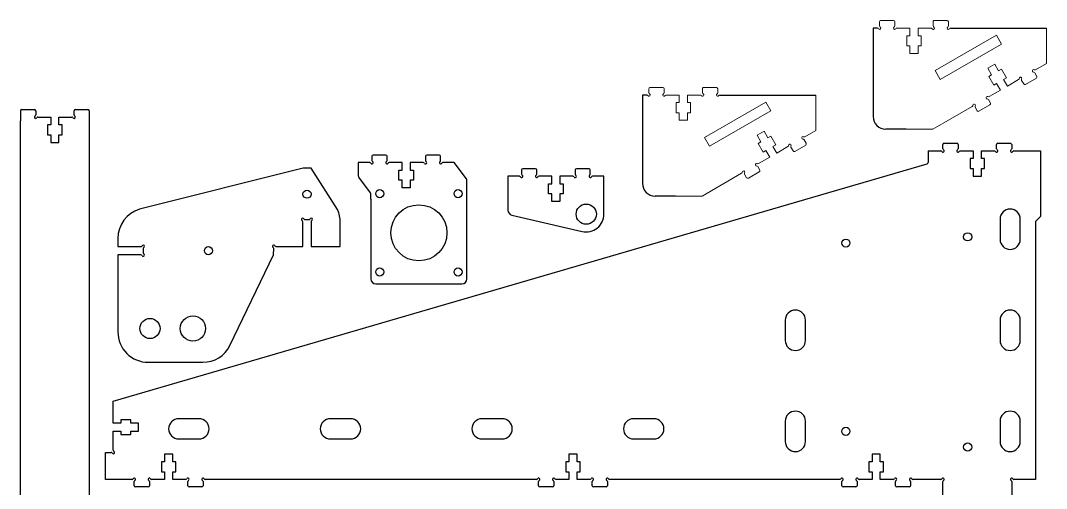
# Model space of a CAD drawing. Header units: millimetres. Extents: x 226 to 1021, y 351 to 823.
# Drawn here: x 237 to 643, y 620.8 to 806 of the extents above; entities that cross this region are included whole.
import ezdxf

# ---------------------------------------------------------------- set-up
doc = ezdxf.new("R2010")
doc.units = ezdxf.units.MM
for name, color, linetype in [('SLD-0', 179, 'Continuous'), ('SLD-0_2', 179, 'Continuous'), ('WHITE', 179, 'Continuous')]:
    doc.layers.add(name, color=color, linetype=linetype)

msp = doc.modelspace()

# ---------------------------------------------------------------- linework, layer by layer
at = {"layer": 'SLD-0', "lineweight": 0}
for p, q in [((576.95, 805.55), (576.95, 803.92)), ((582.45, 806.05), (577.45, 806.05)), ((582.95, 803.92), (582.95, 805.55)), ((598.15, 805.55), (598.15, 803.92)), ((603.65, 806.05), (598.65, 806.05)), ((604.15, 803.92), (604.15, 805.55)), ((588.95, 803.05), (583.82, 803.05)), ((587.68, 796.05), (587.68, 800.05)), ((587.68, 800.05), (588.95, 800.05)), ((588.95, 800.05), (588.95, 803.05)), ((597.29, 803.05), (592.15, 803.05)), ((592.15, 803.05), (592.15, 800.05)), ((592.15, 800.05), (593.43, 800.05)), ((593.43, 800.05), (593.43, 796.05)), ((598.9, 786.21), (623.15, 800.21)), ((623.15, 800.21), (625.15, 796.75)), ((642.98, 789.03), (642.98, 803.05)), ((588.95, 796.05), (587.68, 796.05)), ((588.95, 793.05), (588.95, 796.05)), ((593.43, 796.05), (592.15, 796.05)), ((592.15, 796.05), (592.15, 793.05)), ((625.15, 796.75), (600.9, 782.75)), ((592.15, 793.05), (588.95, 793.05)), ((619.74, 787.16), (622.51, 788.76)), ((622.51, 788.76), (624.01, 786.16)), ((638.66, 786.53), (642.98, 789.03)), ((600.9, 782.75), (598.9, 786.21)), ((621.24, 784.56), (619.74, 787.16)), ((620.14, 783.92), (621.24, 784.56)), ((622.14, 780.46), (620.14, 783.92)), ((624.01, 786.16), (625.12, 786.8)), ((625.12, 786.8), (627.12, 783.34)), ((639.16, 783.93), (638.34, 785.35)), ((491.18, 779.56), (486.18, 779.56)), ((512.38, 779.56), (507.38, 779.56)), ((623.24, 781.1), (622.14, 780.46)), ((624.74, 778.5), (623.24, 781.1)), ((627.12, 783.34), (626.02, 782.7)), ((626.02, 782.7), (627.51, 780.1)), ((627.51, 780.1), (631.96, 782.67)), ((633.14, 782.35), (633.96, 780.93)), ((634.64, 780.75), (638.97, 783.25)), ((485.68, 779.06), (485.68, 777.43)), ((491.68, 777.43), (491.68, 779.06)), ((497.68, 776.56), (492.55, 776.56)), ((497.68, 773.56), (497.68, 776.56)), ((506.01, 776.56), (500.88, 776.56)), ((500.88, 776.56), (500.88, 773.56)), ((506.88, 779.06), (506.88, 777.43)), ((512.88, 777.43), (512.88, 779.06)), ((551.71, 762.54), (551.71, 776.56)), ((620.3, 775.93), (624.74, 778.5)), ((496.41, 769.56), (496.41, 773.56)), ((496.41, 773.56), (497.68, 773.56)), ((500.88, 773.56), (502.16, 773.56)), ((502.16, 773.56), (502.16, 769.56)), ((507.63, 759.73), (531.88, 773.73)), ((531.88, 773.73), (533.88, 770.26)), ((597.98, 763.05), (613.6, 772.07)), ((614.78, 771.75), (615.6, 770.33)), ((616.28, 770.15), (620.61, 772.65)), ((620.8, 773.33), (619.98, 774.75)), ((497.68, 769.56), (496.41, 769.56)), ((497.68, 766.56), (497.68, 769.56)), ((502.16, 769.56), (500.88, 769.56)), ((500.88, 769.56), (500.88, 766.56)), ((533.88, 770.26), (509.63, 756.26)), ((500.88, 766.56), (497.68, 766.56)), ((509.63, 756.26), (507.63, 759.73)), ((528.47, 760.67), (531.24, 762.27)), ((529.97, 758.07), (528.47, 760.67)), ((531.24, 762.27), (532.74, 759.67)), ((532.74, 759.67), (533.85, 760.31)), ((533.85, 760.31), (535.85, 756.85)), ((547.38, 760.05), (551.71, 762.54)), ((587.45, 763.05), (597.98, 763.05)), ((528.87, 757.44), (529.97, 758.07)), ((530.87, 753.97), (528.87, 757.44)), ((535.85, 756.85), (534.74, 756.21)), ((534.74, 756.21), (536.24, 753.61)), ((536.24, 753.61), (540.69, 756.18)), ((541.87, 755.86), (542.69, 754.45)), ((543.37, 754.26), (547.7, 756.76)), ((547.88, 757.45), (547.07, 758.86)), ((529.02, 749.45), (533.47, 752.01)), ((531.97, 754.61), (530.87, 753.97)), ((533.47, 752.01), (531.97, 754.61)), ((529.52, 746.85), (528.71, 748.26)), ((506.71, 736.56), (522.33, 745.58)), ((523.51, 745.26), (524.33, 743.85)), ((525.01, 743.66), (529.34, 746.16)), ((496.18, 736.56), (506.71, 736.56))]:
    msp.add_line(p, q, dxfattribs=at)
at = {"layer": 'SLD-0'}
for p, q in [((576.09, 803.05), (574.4, 803.05)), ((574.4, 803.05), (574.4, 768.05)), ((605.02, 803.05), (642.98, 803.05)), ((484.81, 776.56), (483.13, 776.56)), ((483.13, 776.56), (483.13, 741.56)), ((513.75, 776.56), (551.71, 776.56)), ((587.45, 763.05), (579.4, 763.05)), ((496.18, 736.56), (488.13, 736.56))]:
    msp.add_line(p, q, dxfattribs=at)
at = {"layer": 'SLD-0', "lineweight": 0}
for centre, start, end in [((577.45, 805.55), 90.0003, 180.0003), ((577.45, 803.92), 180.0003, 240.0003), ((582.45, 805.55), 0.0003, 90.0003), ((582.45, 803.92), 300.0005, 0.0003), ((598.65, 805.55), 90.0003, 180.0003), ((598.65, 803.92), 180.0003, 240.0003), ((603.65, 805.55), 0.0003, 90.0003), ((603.65, 803.92), 300.0005, 0.0003), ((576.09, 802.55), 30.0005, 90.0003), ((576.95, 803.05), 210.0005, 60.0003), ((582.95, 803.05), 120.0005, 330.0003), ((583.82, 802.55), 90.0003, 150.0003), ((597.29, 802.55), 30.0005, 90.0003), ((598.15, 803.05), 210.0005, 60.0003), ((604.15, 803.05), 120.0005, 330.0003), ((605.02, 802.55), 90.0003, 150.0003), ((632.71, 783.1), 330.0002, 180), ((637.91, 786.1), 60.0001, 269.9998), ((637.91, 785.1), 30, 89.9998), ((638.41, 786.97), 240.0001, 300), ((638.72, 783.68), 300, 30), ((486.18, 779.06), 90.0003, 180.0003), ((491.18, 779.06), 0.0003, 90.0003), ((507.38, 779.06), 90.0003, 180.0003), ((512.38, 779.06), 0.0003, 90.0003), ((631.71, 783.1), 300, 0), ((633.58, 782.6), 150.0002, 210), ((634.39, 781.18), 210, 300), ((484.81, 776.06), 30.0005, 90.0003), ((485.68, 776.56), 210.0005, 60.0003), ((486.18, 777.43), 180.0003, 240.0003), ((491.68, 776.56), 120.0005, 330.0003), ((491.18, 777.43), 300.0005, 0.0003), ((492.55, 776.06), 90.0003, 150.0003), ((506.01, 776.06), 30.0005, 90.0003), ((506.88, 776.56), 210.0005, 60.0003), ((507.38, 777.43), 180.0003, 240.0003), ((512.88, 776.56), 120.0005, 330.0003), ((512.38, 777.43), 300.0005, 0.0003), ((513.75, 776.06), 90.0003, 150.0003), ((619.55, 775.5), 60.0003, 270), ((620.05, 776.37), 240.0003, 300), ((613.35, 772.5), 300, 0.0002), ((614.35, 772.5), 329.9999, 180.0002), ((615.22, 772), 149.9999, 210), ((619.55, 774.5), 30, 90), ((620.36, 773.08), 300, 30), ((616.03, 770.58), 210, 300), ((546.63, 759.61), 60.0001, 269.9998), ((547.13, 760.48), 240.0001, 300), ((540.44, 756.61), 300, 0), ((541.44, 756.61), 330.0002, 180), ((542.3, 756.11), 150.0002, 210), ((546.63, 758.61), 30, 89.9998), ((547.45, 757.2), 300, 30), ((543.12, 754.7), 210, 300), ((528.27, 749.01), 60.0003, 270), ((528.27, 748.01), 30, 90), ((528.77, 749.88), 240.0003, 300), ((522.08, 746.01), 300, 0.0002), ((523.08, 746.01), 329.9999, 180.0002), ((523.94, 745.51), 149.9999, 210), ((524.76, 744.1), 210, 300), ((529.09, 746.6), 300, 30)]:
    msp.add_arc(centre, 0.5, start, end, dxfattribs=at)
at = {"layer": 'SLD-0'}
for centre in [(579.4, 768.05), (488.13, 741.56)]:
    msp.add_arc(centre, 5, 180, 270.0003, dxfattribs=at)
at = {"layer": 'SLD-0_2', "linetype": 'Continuous'}
for p, q in [((237.01, 770.33), (237.01, 766.32)), ((264.21, 770.32), (264.21, 770.29)), ((264.21, 770.29), (264.21, 766.32)), ((596.17, 754.45), (596.17, 749.83)), ((640.62, 754.45), (640.62, 749.44)), ((413.45, 743.43), (408.65, 749.8)), ((375.45, 737.89), (370.85, 744)), ((413.65, 742.82), (413.65, 742.83)), ((413.65, 742.68), (413.65, 742.82)), ((413.65, 740.83), (413.65, 742.68)), ((375.65, 735.29), (375.65, 737.3))]:
    msp.add_line(p, q, dxfattribs=at)
for centre, radius, start, end in [((595.67, 749.83), 0.5, 286.2527, 0), ((371.65, 744.6), 1, 180, 216.9749), ((412.65, 742.83), 1, 360, 36.9749), ((374.65, 737.29), 1, 360, 36.9749)]:
    msp.add_arc(centre, radius, start, end, dxfattribs=at)
at = {"layer": 'WHITE', "linetype": 'Continuous'}
for p, q in [((237.51, 770.82), (242.51, 770.82)), ((243.01, 770.32), (243.01, 768.68)), ((243.88, 767.82), (249.01, 767.82)), ((249.01, 767.82), (249.01, 764.82)), ((252.21, 764.82), (252.21, 767.82)), ((252.21, 767.82), (257.34, 767.82)), ((258.21, 768.68), (258.21, 770.32)), ((258.71, 770.82), (263.71, 770.82)), ((237.01, 494.68), (237.01, 766.32)), ((249.01, 764.82), (247.74, 764.82)), ((247.74, 764.82), (247.74, 760.82)), ((253.49, 764.82), (252.21, 764.82)), ((253.49, 760.82), (253.49, 764.82)), ((264.21, 766.32), (264.21, 494.68)), ((247.74, 760.82), (249.01, 760.82)), ((249.01, 760.82), (249.01, 757.82)), ((252.21, 757.82), (252.21, 760.82)), ((252.21, 760.82), (253.49, 760.82)), ((249.01, 757.82), (252.21, 757.82)), ((602.02, 755.32), (602.02, 756.95)), ((602.52, 757.45), (607.52, 757.45)), ((608.02, 756.95), (608.02, 755.32)), ((623.22, 755.32), (623.22, 756.95)), ((623.72, 757.45), (628.72, 757.45)), ((629.22, 756.95), (629.22, 755.32)), ((376.05, 752.3), (376.05, 750.67)), ((381.55, 752.8), (376.55, 752.8)), ((382.05, 750.67), (382.05, 752.3)), ((397.25, 752.3), (397.25, 750.67)), ((402.75, 752.8), (397.75, 752.8)), ((403.25, 750.67), (403.25, 752.3)), ((596.17, 754.45), (601.16, 754.45)), ((608.89, 754.45), (614.02, 754.45)), ((614.02, 751.45), (612.75, 751.45)), ((612.75, 751.45), (612.75, 747.45)), ((614.02, 754.45), (614.02, 751.45)), ((617.22, 751.45), (617.22, 754.45)), ((617.22, 754.45), (622.36, 754.45)), ((618.5, 751.45), (617.22, 751.45)), ((618.5, 747.45), (618.5, 751.45)), ((630.09, 754.45), (640.62, 754.45)), ((273.72, 655.45), (595.81, 749.35)), ((348.92, 747.65), (284.1, 731.34)), ((352.01, 747.65), (348.92, 747.65)), ((362.41, 731.19), (352.01, 747.65)), ((375.18, 749.8), (370.65, 749.8)), ((370.65, 749.8), (370.65, 744.6)), ((388.05, 749.8), (382.91, 749.8)), ((388.05, 746.8), (388.05, 749.8)), ((396.38, 749.8), (391.25, 749.8)), ((391.25, 749.8), (391.25, 746.8)), ((408.65, 749.8), (404.11, 749.8)), ((440.77, 747.4), (435.77, 747.4)), ((461.97, 747.4), (456.97, 747.4)), ((612.75, 747.45), (614.02, 747.45)), ((614.02, 747.45), (614.02, 744.45)), ((617.22, 744.45), (617.22, 747.45)), ((617.22, 747.45), (618.5, 747.45)), ((640.62, 749.45), (640.62, 728.45)), ((386.77, 742.8), (386.77, 746.8)), ((386.77, 746.8), (388.05, 746.8)), ((391.25, 746.8), (392.52, 746.8)), ((392.52, 746.8), (392.52, 742.8)), ((434.4, 744.4), (429.87, 744.4)), ((429.87, 744.4), (429.87, 730.99)), ((435.27, 746.9), (435.27, 745.26)), ((441.27, 745.26), (441.27, 746.9)), ((447.27, 744.4), (442.13, 744.4)), ((447.27, 741.4), (447.27, 744.4)), ((455.6, 744.4), (450.47, 744.4)), ((450.47, 744.4), (450.47, 741.4)), ((456.47, 746.9), (456.47, 745.26)), ((462.47, 745.26), (462.47, 746.9)), ((467.87, 744.4), (463.33, 744.4)), ((467.87, 729.4), (467.87, 744.4)), ((614.02, 744.45), (617.22, 744.45)), ((388.05, 742.8), (386.77, 742.8)), ((388.05, 739.8), (388.05, 742.8)), ((391.25, 739.8), (388.05, 739.8)), ((392.52, 742.8), (391.25, 742.8)), ((391.25, 742.8), (391.25, 739.8)), ((413.65, 703.8), (413.65, 740.83)), ((445.99, 737.4), (445.99, 741.4)), ((445.99, 741.4), (447.27, 741.4)), ((450.47, 741.4), (451.74, 741.4)), ((451.74, 741.4), (451.74, 737.4)), ((375.65, 735.29), (375.65, 703.8)), ((447.27, 737.4), (445.99, 737.4)), ((447.27, 734.4), (447.27, 737.4)), ((451.74, 737.4), (450.47, 737.4)), ((450.47, 737.4), (450.47, 734.4)), ((450.47, 734.4), (447.27, 734.4)), ((349.58, 727.29), (351.15, 727.29)), ((431.41, 729.04), (459.29, 722.58)), ((624.62, 727.45), (624.62, 719.45)), ((632.62, 719.45), (632.62, 727.45)), ((640.62, 728.45), (638.62, 726.45)), ((348.71, 716.65), (348.71, 726.43)), ((352.01, 726.43), (352.01, 716.65)), ((363.54, 716.64), (363.54, 726.11)), ((638.62, 726.45), (638.62, 624.45)), ((275.54, 719.84), (275.54, 716.6)), ((275.54, 716.6), (284.67, 716.6)), ((285.54, 715.74), (285.54, 714.17)), ((337.18, 713.29), (337.19, 715.78)), ((338.05, 716.65), (348.71, 716.65)), ((352.01, 716.65), (363.54, 716.64)), ((284.67, 713.3), (275.54, 713.3)), ((275.54, 713.3), (275.54, 682.78)), ((319.86, 677.38), (337.18, 713.29)), ((377.65, 701.8), (411.65, 701.8)), ((539.62, 687.45), (539.62, 679.45)), ((547.62, 679.45), (547.62, 687.45)), ((624.62, 687.45), (624.62, 679.45)), ((632.62, 679.45), (632.62, 687.45)), ((287.54, 670.78), (309.14, 670.78)), ((273.72, 646.7), (273.72, 655.45)), ((276.72, 646.7), (273.72, 646.7)), ((280.72, 647.98), (276.72, 647.98)), ((276.72, 647.98), (276.72, 646.7)), ((280.72, 646.7), (280.72, 647.98)), ((283.72, 646.7), (280.72, 646.7)), ((283.72, 643.5), (283.72, 646.7)), ((307.62, 648.45), (299.62, 648.45)), ((367.62, 648.45), (359.62, 648.45)), ((427.62, 648.45), (419.62, 648.45)), ((487.62, 648.45), (479.62, 648.45)), ((539.62, 647.45), (539.62, 639.45)), ((547.62, 639.45), (547.62, 647.45)), ((624.62, 647.45), (624.62, 639.45)), ((632.62, 639.45), (632.62, 647.45)), ((273.72, 635.97), (273.72, 643.5)), ((273.72, 643.5), (276.72, 643.5)), ((276.72, 643.5), (276.72, 642.23)), ((276.72, 642.23), (280.72, 642.23)), ((280.72, 642.23), (280.72, 643.5)), ((280.72, 643.5), (283.72, 643.5)), ((299.62, 640.45), (307.62, 640.45)), ((359.62, 640.45), (367.62, 640.45)), ((419.62, 640.45), (427.62, 640.45)), ((479.62, 640.45), (487.62, 640.45)), ((270.62, 624.45), (270.62, 635.1)), ((270.62, 635.1), (272.86, 635.1)), ((297.22, 634.45), (294.02, 634.45)), ((294.02, 634.45), (294.02, 631.45)), ((297.22, 631.45), (297.22, 634.45)), ((457.22, 634.45), (454.02, 634.45)), ((454.02, 634.45), (454.02, 631.45)), ((457.22, 631.45), (457.22, 634.45)), ((577.22, 634.45), (574.02, 634.45)), ((574.02, 634.45), (574.02, 631.45)), ((577.22, 631.45), (577.22, 634.45)), ((294.02, 631.45), (292.75, 631.45)), ((292.75, 631.45), (292.75, 627.45)), ((298.5, 631.45), (297.22, 631.45)), ((298.5, 627.45), (298.5, 631.45)), ((454.02, 631.45), (452.75, 631.45)), ((452.75, 631.45), (452.75, 627.45)), ((458.5, 631.45), (457.22, 631.45)), ((458.5, 627.45), (458.5, 631.45)), ((574.02, 631.45), (572.75, 631.45)), ((572.75, 631.45), (572.75, 627.45)), ((578.5, 631.45), (577.22, 631.45)), ((578.5, 627.45), (578.5, 631.45)), ((292.75, 627.45), (294.02, 627.45)), ((294.02, 627.45), (294.02, 624.45)), ((297.22, 624.45), (297.22, 627.45)), ((297.22, 627.45), (298.5, 627.45)), ((452.75, 627.45), (454.02, 627.45)), ((454.02, 627.45), (454.02, 624.45)), ((457.22, 624.45), (457.22, 627.45)), ((457.22, 627.45), (458.5, 627.45)), ((572.75, 627.45), (574.02, 627.45)), ((574.02, 627.45), (574.02, 624.45)), ((577.22, 624.45), (577.22, 627.45)), ((577.22, 627.45), (578.5, 627.45)), ((281.16, 624.45), (270.62, 624.45)), ((282.02, 621.95), (282.02, 623.58)), ((287.52, 621.45), (282.52, 621.45)), ((288.02, 623.58), (288.02, 621.95)), ((294.02, 624.45), (288.89, 624.45)), ((302.36, 624.45), (297.22, 624.45)), ((303.22, 621.95), (303.22, 623.58)), ((308.72, 621.45), (303.72, 621.45)), ((309.22, 623.58), (309.22, 621.95)), ((441.16, 624.45), (310.09, 624.45)), ((442.02, 621.95), (442.02, 623.58)), ((447.52, 621.45), (442.52, 621.45)), ((448.02, 623.58), (448.02, 621.95)), ((454.02, 624.45), (448.89, 624.45)), ((462.36, 624.45), (457.22, 624.45)), ((463.22, 621.95), (463.22, 623.58)), ((468.72, 621.45), (463.72, 621.45)), ((469.22, 623.58), (469.22, 621.95)), ((561.16, 624.45), (470.09, 624.45)), ((562.02, 621.95), (562.02, 623.58)), ((567.52, 621.45), (562.52, 621.45)), ((568.02, 623.58), (568.02, 621.95)), ((574.02, 624.45), (568.89, 624.45)), ((582.36, 624.45), (577.22, 624.45)), ((583.22, 621.95), (583.22, 623.58)), ((588.72, 621.45), (583.72, 621.45)), ((589.22, 623.58), (589.22, 621.95)), ((601.16, 624.45), (590.09, 624.45)), ((602.02, 351.95), (602.02, 623.58)), ((629.22, 623.58), (629.22, 411.95)), ((638.62, 624.45), (630.09, 624.45))]:
    msp.add_line(p, q, dxfattribs=at)
for centre, radius in [((350.36, 737.3), 1.6), ((379.15, 737.52), 1.6), ((410.15, 737.52), 1.6), ((394.65, 722.02), 11.1), ((460.87, 729.4), 4), ((311.36, 714.95), 1.6), ((379.15, 706.52), 1.6), ((410.15, 706.52), 1.6), ((288.24, 684.15), 3.98), ((305.24, 684.15), 5)]:
    msp.add_circle(centre, radius, dxfattribs=at)
at = {"layer": 'WHITE'}
for centre in [(563.61, 717.96), (611.81, 720.44), (563.59, 643.46), (611.79, 637.24)]:
    msp.add_circle(centre, 1.6, dxfattribs=at)
at = {"layer": 'WHITE', "linetype": 'Continuous'}
for centre, radius, start, end in [((237.51, 770.32), 0.5, 90, 180), ((242.51, 770.32), 0.5, 0, 90), ((243.01, 767.82), 0.5, 120.0002, 330), ((242.51, 768.68), 0.5, 300.0002, 0), ((243.88, 767.32), 0.5, 90, 150), ((257.34, 767.32), 0.5, 30.0002, 90), ((258.21, 767.82), 0.5, 210.0002, 60), ((258.71, 770.32), 0.5, 90, 180), ((258.71, 768.68), 0.5, 180, 240), ((263.71, 770.32), 0.5, 0, 90), ((602.52, 756.95), 0.5, 90, 180), ((602.52, 755.32), 0.5, 180, 239.9998), ((607.52, 756.95), 0.5, 0, 90), ((607.52, 755.32), 0.5, 300, 0), ((623.72, 756.95), 0.5, 90, 180), ((623.72, 755.32), 0.5, 180, 239.9998), ((628.72, 756.95), 0.5, 0, 90), ((628.72, 755.32), 0.5, 300, 0), ((376.55, 752.3), 0.5, 90, 180), ((381.55, 752.3), 0.5, 0, 90), ((397.75, 752.3), 0.5, 90, 180), ((402.75, 752.3), 0.5, 0, 90), ((601.16, 753.95), 0.5, 30, 90), ((602.02, 754.45), 0.5, 210, 59.9998), ((608.02, 754.45), 0.5, 120, 329.9998), ((608.89, 753.95), 0.5, 90, 149.9998), ((622.36, 753.95), 0.5, 30, 90), ((623.22, 754.45), 0.5, 210, 59.9998), ((629.22, 754.45), 0.5, 120, 329.9998), ((630.09, 753.95), 0.5, 90, 149.9998), ((375.18, 749.3), 0.5, 30.0002, 90), ((376.05, 749.8), 0.5, 210.0002, 60), ((376.55, 750.67), 0.5, 180, 240), ((382.05, 749.8), 0.5, 120.0002, 330), ((381.55, 750.67), 0.5, 300.0002, 0), ((382.91, 749.3), 0.5, 90, 150), ((396.38, 749.3), 0.5, 30.0002, 90), ((397.25, 749.8), 0.5, 210.0002, 60), ((397.75, 750.67), 0.5, 180, 240), ((403.25, 749.8), 0.5, 120.0002, 330), ((402.75, 750.67), 0.5, 300.0002, 360), ((404.11, 749.3), 0.5, 90, 150), ((435.77, 746.9), 0.5, 90, 180), ((440.77, 746.9), 0.5, 0, 90), ((456.97, 746.9), 0.5, 90, 180), ((461.97, 746.9), 0.5, 0, 90), ((434.4, 743.9), 0.5, 30.0002, 90), ((435.27, 744.4), 0.5, 210.0002, 60), ((435.77, 745.26), 0.5, 180, 240), ((441.27, 744.4), 0.5, 120.0002, 330), ((440.77, 745.26), 0.5, 300.0002, 0), ((442.13, 743.9), 0.5, 90, 150), ((455.6, 743.9), 0.5, 30.0002, 90), ((456.47, 744.4), 0.5, 210.0002, 60), ((456.97, 745.26), 0.5, 180, 240), ((462.47, 744.4), 0.5, 120.0002, 330), ((461.97, 745.26), 0.5, 300.0002, 0), ((463.33, 743.9), 0.5, 90, 150), ((287.54, 719.84), 12, 106.6367, 179.9993), ((351.54, 726.11), 12, 359.9993, 25.0346), ((431.87, 730.99), 2, 180, 256.9536), ((628.62, 727.45), 4, 0, 180), ((348.71, 727.29), 0.5, 29.9862, 239.9861), ((348.21, 726.43), 0.5, 359.9862, 59.986), ((349.58, 727.79), 0.5, 209.9862, 269.9862), ((351.15, 727.79), 0.5, 269.9862, 329.986), ((352.01, 727.29), 0.5, 299.9862, 149.986), ((352.51, 726.43), 0.5, 119.9862, 179.9862), ((460.87, 729.4), 7, 256.9536, 0), ((628.62, 719.45), 4, 180, 360), ((284.67, 717.1), 0.5, 269.9862, 329.986), ((285.54, 716.6), 0.5, 299.9862, 149.986), ((286.04, 715.74), 0.5, 119.9862, 179.9862), ((337.19, 716.65), 0.5, 29.9862, 239.986), ((336.69, 715.78), 0.5, 359.9862, 59.986), ((338.05, 717.15), 0.5, 209.9862, 269.9862), ((284.67, 712.8), 0.5, 29.9863, 89.9862), ((285.54, 713.3), 0.5, 209.9862, 59.9861), ((286.04, 714.17), 0.5, 179.9862, 239.986), ((377.65, 703.8), 2, 180, 270), ((411.65, 703.8), 2, 270, 360), ((543.62, 687.45), 4, 0, 180), ((628.62, 687.45), 4, 0, 180), ((287.54, 682.78), 12, 179.9993, 269.9993), ((543.62, 679.45), 4, 180, 360), ((628.62, 679.45), 4, 180, 360), ((309.14, 682.78), 12, 269.9993, 333.2668), ((543.62, 647.45), 4, 0, 180), ((628.62, 647.45), 4, 0, 180), ((299.62, 644.45), 4, 90, 270), ((307.62, 644.45), 4, 270, 90), ((359.62, 644.45), 4, 90, 270), ((367.62, 644.45), 4, 270, 90), ((419.62, 644.45), 4, 90, 270), ((427.62, 644.45), 4, 270, 90), ((479.62, 644.45), 4, 90, 270), ((487.62, 644.45), 4, 270, 90), ((543.62, 639.45), 4, 180, 360), ((628.62, 639.45), 4, 180, 360), ((272.86, 634.6), 0.5, 30, 90), ((273.72, 635.1), 0.5, 210, 59.9998), ((274.22, 635.97), 0.5, 180, 239.9998), ((281.16, 624.95), 0.5, 270, 330), ((282.02, 624.45), 0.5, 300.0002, 150), ((282.52, 623.58), 0.5, 120.0002, 180), ((282.52, 621.95), 0.5, 180, 270), ((288.02, 624.45), 0.5, 30.0002, 240), ((287.52, 621.95), 0.5, 270, 0), ((287.52, 623.58), 0.5, 0, 60), ((288.89, 624.95), 0.5, 210.0002, 270), ((302.36, 624.95), 0.5, 270, 330), ((303.22, 624.45), 0.5, 300.0002, 150), ((303.72, 623.58), 0.5, 120.0002, 180), ((303.72, 621.95), 0.5, 180, 270), ((309.22, 624.45), 0.5, 30.0002, 240), ((308.72, 621.95), 0.5, 270, 0), ((308.72, 623.58), 0.5, 0, 60), ((310.09, 624.95), 0.5, 210.0002, 270), ((441.16, 624.95), 0.5, 270, 330), ((442.02, 624.45), 0.5, 300.0002, 150), ((442.52, 623.58), 0.5, 120.0002, 180), ((442.52, 621.95), 0.5, 180, 270), ((448.02, 624.45), 0.5, 30.0002, 240), ((447.52, 621.95), 0.5, 270, 0), ((447.52, 623.58), 0.5, 0, 60), ((448.89, 624.95), 0.5, 210.0002, 270), ((462.36, 624.95), 0.5, 270, 330), ((463.22, 624.45), 0.5, 300.0002, 150), ((463.72, 623.58), 0.5, 120.0002, 180), ((463.72, 621.95), 0.5, 180, 270), ((469.22, 624.45), 0.5, 30.0002, 240), ((468.72, 621.95), 0.5, 270, 0), ((468.72, 623.58), 0.5, 0, 60), ((470.09, 624.95), 0.5, 210.0002, 270), ((561.16, 624.95), 0.5, 270, 330), ((562.02, 624.45), 0.5, 300.0002, 150), ((562.52, 623.58), 0.5, 120.0002, 180), ((562.52, 621.95), 0.5, 180, 270), ((568.02, 624.45), 0.5, 30.0002, 240), ((567.52, 621.95), 0.5, 270, 0), ((567.52, 623.58), 0.5, 0, 60), ((568.89, 624.95), 0.5, 210.0002, 270), ((582.36, 624.95), 0.5, 270, 330), ((583.22, 624.45), 0.5, 300.0002, 150), ((583.72, 623.58), 0.5, 120.0002, 180), ((583.72, 621.95), 0.5, 180, 270), ((589.22, 624.45), 0.5, 30.0002, 240), ((588.72, 621.95), 0.5, 270, 0), ((588.72, 623.58), 0.5, 0, 60), ((590.09, 624.95), 0.5, 210.0002, 270), ((601.16, 624.95), 0.5, 270, 330), ((602.02, 624.45), 0.5, 300.0002, 150), ((602.52, 623.58), 0.5, 120.0002, 180), ((629.22, 624.45), 0.5, 30.0002, 240), ((628.72, 623.58), 0.5, 0, 60), ((630.09, 624.95), 0.5, 210.0002, 270)]:
    msp.add_arc(centre, radius, start, end, dxfattribs=at)

doc.saveas('drawing.dxf')
